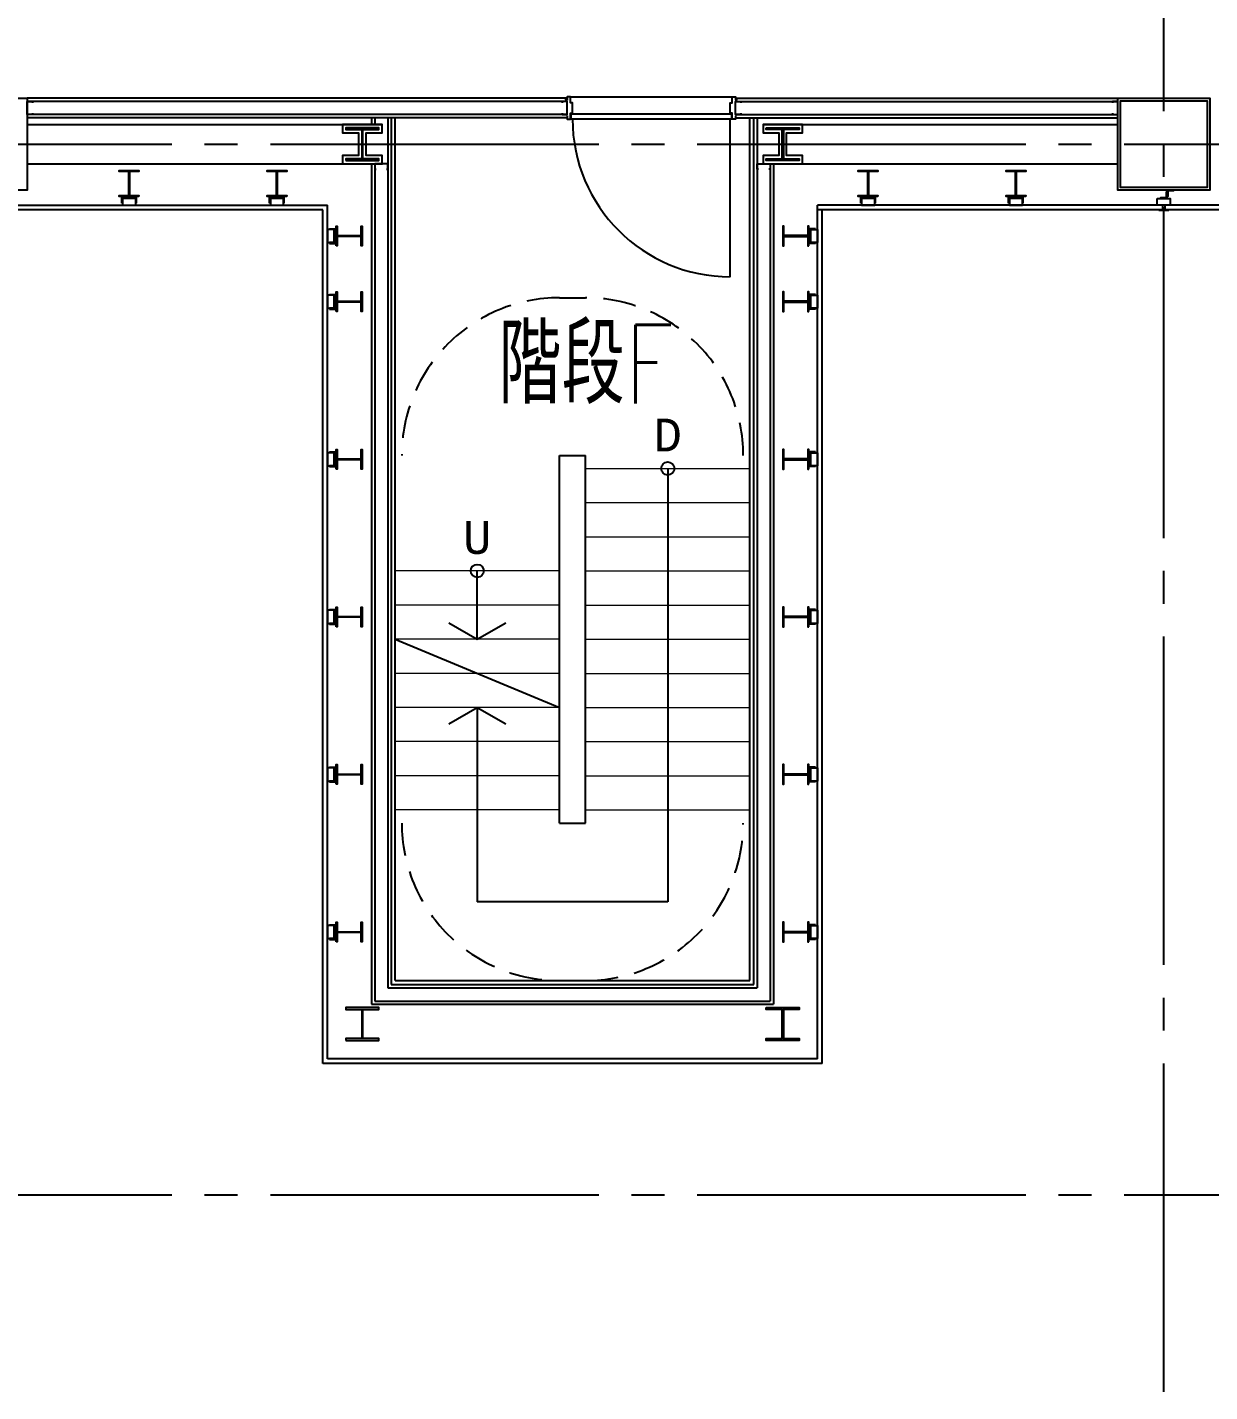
# Model space of a CAD drawing. Header units: millimetres. Extents: x -48783 to 29932, y 8989 to 23940.
# Drawn here: x 8135 to 9035, y 10600 to 11639 of the extents above; entities that cross this region are included whole.
import ezdxf
from ezdxf.enums import TextEntityAlignment as Align

# ---------------------------------------------------------------- set-up
doc = ezdxf.new("R2010")
doc.units = ezdxf.units.MM
doc.header["$LTSCALE"] = 100
doc.linetypes.add('X-N-FAB-L20$0$COL-CEN-LIN', pattern=[3.25, 2.5, -0.25, 0.25, -0.25])
doc.linetypes.add('X-N-FAB-L20$0$HIDDEN', pattern=[0.375, 0.25, -0.125])
for name, color, linetype in [('0-XREF', 7, 'Continuous'), ('X-N-FAB-L20$0$08', 8, 'Continuous'), ('X-N-FAB-L20$0$12', 8, 'Continuous'), ('X-N-FAB-L20$0$200K新增範圍', 8, 'Continuous'), ('X-N-FAB-L20$0$BLOCK', 8, 'Continuous'), ('X-N-FAB-L20$0$CCL', 8, 'X-N-FAB-L20$0$COL-CEN-LIN'), ('X-N-FAB-L20$0$COL-S', 8, 'Continuous'), ('X-N-FAB-L20$0$DOOR', 8, 'Continuous'), ('X-N-FAB-L20$0$HID', 8, 'X-N-FAB-L20$0$HIDDEN'), ('X-N-FAB-L20$0$HR', 8, 'Continuous'), ('X-N-FAB-L20$0$TXT-CODE', 8, 'Continuous'), ('X-N-FAB-L20$0$WALL-P', 8, 'Continuous')]:
    doc.layers.add(name, color=color, linetype=linetype)
doc.layers.add('X-N-FAB-L20$0$ARC', color=8, linetype='Continuous', lineweight=0)
doc.styles.add('X-N-FAB-L20$0$ATS', font='monotxt', dxfattribs={"bigfont": 'BIGFONT'})
doc.styles.add('X-N-FAB-L20$0$CHINA', font='simplex.shx', dxfattribs={"width": 0.75, "bigfont": 'chineset.shx'})

# ---------------------------------------------------------------- blocks, each defined once
blk = doc.blocks.new('X-N-FAB-L20$0$A$Cc7bb84f0')
at = {"layer": 'X-N-FAB-L20$0$COL-S'}
for points in [[(0, 70), (70, 70), (70, 0), (0, 0)], [(2, 68), (68, 68), (68, 2), (2, 2)]]:
    blk.add_lwpolyline(points, close=True, dxfattribs=at)
blk = doc.blocks.new('X-N-FAB-L20$0$A$C20c95bda')
at = {"layer": 'X-N-FAB-L20$0$CCL'}
for p, q in [((10020, 0), (10020, 9160)), ((240, 950), (28330, 950)), ((240, 150), (28330, 150))]:
    blk.add_line(p, q, dxfattribs=at)
at = {"layer": 'X-N-FAB-L20$0$200K新增範圍'}
blk.add_blockref('X-N-FAB-L20$0$A$Cc7bb84f0', (9985, 915), dxfattribs=at)
blk = doc.blocks.new('X-N-FAB-L20$0$A$C1d07c4d4')
at = {"layer": 'X-N-FAB-L20$0$08'}
blk.add_line((9422.4, 960), (9427.4, 960), dxfattribs=at)
for points in [[(8782.4, 890), (8782.4, 960), (8852.4, 960), (8852.4, 890)], [(9682.4, 890), (9682.4, 960), (9752.4, 960), (9752.4, 890)], [(9684.4, 892), (9684.4, 958), (9750.4, 958), (9750.4, 892)]]:
    blk.add_lwpolyline(points, close=True, dxfattribs=at)
blk.add_lwpolyline([(9678.4, 948.5), (9678.4, 947.5), (9682.4, 947.5), (9682.4, 957.5), (9678.4, 957.5), (9678.4, 956.5)], dxfattribs=at)
at = {"layer": 'X-N-FAB-L20$0$12'}
for p, q in [((9339.9, 678), (9339.9, 348)), ((9194.9, 548), (9194.9, 600)), ((9132.4, 548), (9257.4, 496)), ((9194.9, 496), (9194.9, 348)), ((9339.9, 348), (9194.9, 348))]:
    blk.add_line(p, q, dxfattribs=at)
for points in [[(9173.3, 560.5), (9194.9, 548), (9216.6, 560.5)], [(9173.3, 483.5), (9194.9, 496), (9216.6, 483.5)]]:
    blk.add_lwpolyline(points, dxfattribs=at)
for centre in [(9339.9, 678), (9194.9, 600)]:
    blk.add_circle(centre, 5, dxfattribs=at)
at = {"layer": 'X-N-FAB-L20$0$ARC'}
for p, q in [((9277.4, 678), (9402.4, 678)), ((9277.4, 652), (9402.4, 652)), ((9277.4, 626), (9402.4, 626)), ((9257.4, 600), (9132.4, 600)), ((9277.4, 600), (9402.4, 600)), ((9257.4, 574), (9132.4, 574)), ((9277.4, 574), (9402.4, 574)), ((9257.4, 548), (9132.4, 548)), ((9277.4, 548), (9402.4, 548)), ((9257.4, 522), (9132.4, 522)), ((9277.4, 522), (9402.4, 522)), ((9257.4, 496), (9132.4, 496)), ((9277.4, 496), (9402.4, 496)), ((9257.4, 470), (9132.4, 470)), ((9277.4, 470), (9402.4, 470)), ((9257.4, 444), (9132.4, 444)), ((9277.4, 444), (9402.4, 444)), ((9257.4, 418), (9132.4, 418)), ((9277.4, 418), (9402.4, 418))]:
    blk.add_line(p, q, dxfattribs=at)
at = {"layer": 'X-N-FAB-L20$0$DOOR'}
for p, q in [((9265.9, 961), (9388.9, 961)), ((9387.4, 824), (9387.4, 944))]:
    blk.add_line(p, q, dxfattribs=at)
for points in [[(9263.4, 946.5), (9263.4, 944), (9265.9, 944), (9265.9, 948.5), (9267.4, 948.5), (9267.4, 956.5), (9265.9, 956.5), (9265.9, 961), (9263.4, 961), (9263.4, 958.5)], [(9391.4, 946.5), (9391.4, 944), (9388.9, 944), (9388.9, 948.5), (9387.4, 948.5), (9387.4, 956.5), (9388.9, 956.5), (9388.9, 961), (9391.4, 961), (9391.4, 958.5)]]:
    blk.add_lwpolyline(points, dxfattribs=at)
blk.add_lwpolyline([(9388.4, 944), (9266.4, 944), (9266.4, 948), (9388.4, 948)], close=True, dxfattribs=at)
blk.add_arc((9387.4, 944), 120, 180, 270, dxfattribs=at)
at = {"layer": 'X-N-FAB-L20$0$HID'}
for points in [[(9137.4, 688, -0.414214), (9257.4, 808), (9277.4, 808, -0.414214), (9397.4, 688)], [(9137.4, 408, 0.414214), (9257.4, 288), (9277.4, 288, 0.414214), (9397.4, 408)]]:
    blk.add_lwpolyline(points, format="xyb", dxfattribs=at)
at = {"layer": 'X-N-FAB-L20$0$HR'}
for p, q in [((9257.4, 408), (9257.4, 688)), ((9257.4, 688), (9277.4, 688)), ((9277.4, 408), (9277.4, 688)), ((9257.4, 408), (9277.4, 408))]:
    blk.add_line(p, q, dxfattribs=at)
at = {"layer": 'X-N-FAB-L20$0$WALL-P'}
for p, q in [((9263.4, 960), (8852.4, 960)), ((9263.4, 957.5), (8852.4, 957.5)), ((9391.4, 960), (9682.4, 960)), ((9391.4, 957.5), (9682.4, 957.5)), ((9263.4, 947.5), (8852.4, 947.5)), ((9391.4, 947.5), (9682.4, 947.5)), ((9263.4, 945), (8852.4, 945)), ((8852.4, 940), (9122.8, 940)), ((9114.4, 945), (9114.4, 940)), ((9116.9, 945), (9116.9, 940)), ((9126.9, 945), (9126.9, 282.5)), ((9129.4, 945), (9129.4, 285)), ((9132.4, 288), (9132.4, 945)), ((9391.4, 945), (9682.4, 945)), ((9402.4, 288), (9402.4, 945)), ((9405.4, 285), (9405.4, 945)), ((9407.9, 945), (9407.9, 282.5)), ((9413.3, 940), (9682.4, 940)), ((8852.4, 910), (9122.8, 910)), ((9114.4, 910), (9114.4, 270)), ((9116.9, 910), (9116.9, 272.5)), ((9413.3, 910), (9682.4, 910)), ((9417.9, 910), (9417.9, 272.5)), ((9420.4, 910), (9420.4, 270)), ((6717.1, 878.5), (9080.9, 878.5)), ((9077.4, 875), (6717.1, 875)), ((9077.4, 225), (9077.4, 875)), ((9080.9, 228.5), (9080.9, 878.5)), ((9453.9, 228.5), (9453.9, 878.5)), ((11812.9, 878.5), (9453.9, 878.5)), ((11812.9, 875), (9453.9, 875)), ((9457.4, 225), (9457.4, 875)), ((9126.9, 282.5), (9407.9, 282.5)), ((9129.4, 285), (9405.4, 285)), ((9132.4, 288), (9402.4, 288)), ((9116.9, 272.5), (9417.9, 272.5)), ((9114.4, 270), (9420.4, 270)), ((9457.4, 225), (9077.4, 225)), ((9453.9, 228.5), (9080.9, 228.5))]:
    blk.add_line(p, q, dxfattribs=at)
for points in [[(8856.4, 948.5), (8856.4, 947.5), (8852.4, 947.5), (8852.4, 957.5), (8856.4, 957.5), (8856.4, 956.5)], [(9259.4, 948.5), (9259.4, 947.5), (9263.4, 947.5), (9263.4, 957.5), (9259.4, 957.5), (9259.4, 956.5)], [(9395.4, 948.5), (9395.4, 947.5), (9391.4, 947.5), (9391.4, 957.5), (9395.4, 957.5), (9395.4, 956.5)], [(9125.9, 906), (9126.9, 906), (9126.9, 910), (9116.9, 910), (9116.9, 906), (9117.9, 906)], [(9408.9, 906), (9407.9, 906), (9407.9, 910), (9417.9, 910), (9417.9, 906), (9416.9, 906)], [(9713.7, 874.8), (9716.7, 874.8), (9716.7, 876.4), (9718.2, 876.4), (9718.2, 874.8), (9721.2, 874.8)]]:
    blk.add_lwpolyline(points, dxfattribs=at)
for points in [[(9263.4, 960), (9263.4, 958.7), (9262.4, 958.7), (9262.4, 960, 0.780046)], [(9391.4, 960), (9391.4, 958.7), (9392.4, 958.7), (9392.4, 960, -0.780046)]]:
    blk.add_lwpolyline(points, format="xyb", close=True, dxfattribs=at)
for points in [[(9092.4, 910), (9122.4, 910), (9122.4, 916.4), (9110.4, 916.4), (9110.4, 933.6), (9122.4, 933.6), (9122.4, 940), (9092.4, 940), (9092.4, 933.6), (9104.5, 933.6), (9104.5, 916.4), (9092.4, 916.4)], [(9094.9, 912.5), (9119.9, 912.5), (9119.9, 913.9), (9107.9, 913.9), (9107.9, 936.1), (9119.9, 936.1), (9119.9, 937.5), (9094.9, 937.5), (9094.9, 936.1), (9107, 936.1), (9107, 913.9), (9094.9, 913.9)], [(9412.4, 910), (9442.4, 910), (9442.4, 916.4), (9430.4, 916.4), (9430.4, 933.6), (9442.4, 933.6), (9442.4, 940), (9412.4, 940), (9412.4, 933.6), (9424.5, 933.6), (9424.5, 916.4), (9412.4, 916.4)], [(9414.9, 937.5), (9439.9, 937.5), (9439.9, 936.1), (9427.9, 936.1), (9427.9, 913.9), (9439.9, 913.9), (9439.9, 912.5), (9414.9, 912.5), (9414.9, 913.9), (9427, 913.9), (9427, 936.1), (9414.9, 936.1)], [(8937.4, 885), (8922.4, 885), (8922.4, 885.9), (8929.6, 885.9), (8929.6, 904.1), (8922.4, 904.1), (8922.4, 905), (8937.4, 905), (8937.4, 904.1), (8930.2, 904.1), (8930.2, 885.9), (8937.4, 885.9)], [(9049.9, 885), (9034.9, 885), (9034.9, 885.9), (9042.1, 885.9), (9042.1, 904.1), (9034.9, 904.1), (9034.9, 905), (9049.9, 905), (9049.9, 904.1), (9042.7, 904.1), (9042.7, 885.9), (9049.9, 885.9)], [(9499.9, 885), (9484.9, 885), (9484.9, 885.9), (9492.1, 885.9), (9492.1, 904.1), (9484.9, 904.1), (9484.9, 905), (9499.9, 905), (9499.9, 904.1), (9492.7, 904.1), (9492.7, 885.9), (9499.9, 885.9)], [(9612.4, 885), (9597.4, 885), (9597.4, 885.9), (9604.6, 885.9), (9604.6, 904.1), (9597.4, 904.1), (9597.4, 905), (9612.4, 905), (9612.4, 904.1), (9605.2, 904.1), (9605.2, 885.9), (9612.4, 885.9)], [(8924.3, 880), (8924.3, 885), (8929.3, 885), (8929.3, 884.4), (8924.9, 884.4), (8924.9, 880)], [(8934.9, 883.5), (8924.9, 883.5), (8924.9, 878.5), (8934.9, 878.5)], [(8935.5, 880), (8935.5, 885), (8930.5, 885), (8930.5, 884.4), (8934.9, 884.4), (8934.9, 880)], [(9036.8, 880), (9036.8, 885), (9041.8, 885), (9041.8, 884.4), (9037.4, 884.4), (9037.4, 880)], [(9047.4, 883.5), (9037.4, 883.5), (9037.4, 878.5), (9047.4, 878.5)], [(9048, 880), (9048, 885), (9043, 885), (9043, 884.4), (9047.4, 884.4), (9047.4, 880)], [(9486.8, 880), (9486.8, 885), (9491.8, 885), (9491.8, 884.4), (9487.4, 884.4), (9487.4, 880)], [(9497.4, 883.5), (9487.4, 883.5), (9487.4, 878.5), (9497.4, 878.5)], [(9498, 880), (9498, 885), (9493, 885), (9493, 884.4), (9497.4, 884.4), (9497.4, 880)], [(9599.3, 880), (9599.3, 885), (9604.3, 885), (9604.3, 884.4), (9599.9, 884.4), (9599.9, 880)], [(9609.9, 883.5), (9599.9, 883.5), (9599.9, 878.5), (9609.9, 878.5)], [(9610.5, 880), (9610.5, 885), (9605.5, 885), (9605.5, 884.4), (9609.9, 884.4), (9609.9, 880)], [(9712.4, 883.5), (9722.4, 883.5), (9722.4, 878.5), (9712.4, 878.5)], [(9714.9, 883.5), (9719.9, 883.5), (9719.9, 888.5), (9719.3, 888.5), (9719.3, 884.1), (9714.9, 884.1)], [(9719.9, 885), (9719.9, 890), (9724.9, 890), (9724.9, 889.4), (9720.5, 889.4), (9720.5, 885)], [(9716.4, 875), (9718.4, 875), (9718.4, 878.5), (9716.4, 878.5)], [(9087.4, 847.5), (9087.4, 862.5), (9088.3, 862.5), (9088.3, 855.3), (9106.5, 855.3), (9106.5, 862.5), (9107.4, 862.5), (9107.4, 847.5), (9106.5, 847.5), (9106.5, 854.7), (9088.3, 854.7), (9088.3, 847.5)], [(9447.4, 847.5), (9447.4, 862.5), (9446.5, 862.5), (9446.5, 855.3), (9428.3, 855.3), (9428.3, 862.5), (9427.4, 862.5), (9427.4, 847.5), (9428.3, 847.5), (9428.3, 854.7), (9446.5, 854.7), (9446.5, 847.5)], [(9085.9, 850), (9085.9, 860), (9080.9, 860), (9080.9, 850)], [(9082.4, 860.6), (9087.4, 860.6), (9087.4, 855.6), (9086.8, 855.6), (9086.8, 860), (9082.4, 860)], [(9082.4, 849.4), (9087.4, 849.4), (9087.4, 854.4), (9086.8, 854.4), (9086.8, 850), (9082.4, 850)], [(9452.4, 860.6), (9447.4, 860.6), (9447.4, 855.6), (9448, 855.6), (9448, 860), (9452.4, 860)], [(9452.4, 849.4), (9447.4, 849.4), (9447.4, 854.4), (9448, 854.4), (9448, 850), (9452.4, 850)], [(9448.9, 850), (9448.9, 860), (9453.9, 860), (9453.9, 850)], [(9082.4, 810.6), (9087.4, 810.6), (9087.4, 805.6), (9086.8, 805.6), (9086.8, 810), (9082.4, 810)], [(9087.4, 797.5), (9087.4, 812.5), (9088.3, 812.5), (9088.3, 805.3), (9106.5, 805.3), (9106.5, 812.5), (9107.4, 812.5), (9107.4, 797.5), (9106.5, 797.5), (9106.5, 804.7), (9088.3, 804.7), (9088.3, 797.5)], [(9447.4, 797.5), (9447.4, 812.5), (9446.5, 812.5), (9446.5, 805.3), (9428.3, 805.3), (9428.3, 812.5), (9427.4, 812.5), (9427.4, 797.5), (9428.3, 797.5), (9428.3, 804.7), (9446.5, 804.7), (9446.5, 797.5)], [(9452.4, 810.6), (9447.4, 810.6), (9447.4, 805.6), (9448, 805.6), (9448, 810), (9452.4, 810)], [(9085.9, 800), (9085.9, 810), (9080.9, 810), (9080.9, 800)], [(9082.4, 799.4), (9087.4, 799.4), (9087.4, 804.4), (9086.8, 804.4), (9086.8, 800), (9082.4, 800)], [(9452.4, 799.4), (9447.4, 799.4), (9447.4, 804.4), (9448, 804.4), (9448, 800), (9452.4, 800)], [(9448.9, 800), (9448.9, 810), (9453.9, 810), (9453.9, 800)], [(9085.9, 680), (9085.9, 690), (9080.9, 690), (9080.9, 680)], [(9082.4, 690.6), (9087.4, 690.6), (9087.4, 685.6), (9086.8, 685.6), (9086.8, 690), (9082.4, 690)], [(9087.4, 677.5), (9087.4, 692.5), (9088.3, 692.5), (9088.3, 685.3), (9106.5, 685.3), (9106.5, 692.5), (9107.4, 692.5), (9107.4, 677.5), (9106.5, 677.5), (9106.5, 684.7), (9088.3, 684.7), (9088.3, 677.5)], [(9447.4, 677.5), (9447.4, 692.5), (9446.5, 692.5), (9446.5, 685.3), (9428.3, 685.3), (9428.3, 692.5), (9427.4, 692.5), (9427.4, 677.5), (9428.3, 677.5), (9428.3, 684.7), (9446.5, 684.7), (9446.5, 677.5)], [(9452.4, 690.6), (9447.4, 690.6), (9447.4, 685.6), (9448, 685.6), (9448, 690), (9452.4, 690)], [(9448.9, 680), (9448.9, 690), (9453.9, 690), (9453.9, 680)], [(9082.4, 679.4), (9087.4, 679.4), (9087.4, 684.4), (9086.8, 684.4), (9086.8, 680), (9082.4, 680)], [(9452.4, 679.4), (9447.4, 679.4), (9447.4, 684.4), (9448, 684.4), (9448, 680), (9452.4, 680)], [(9087.4, 557.5), (9087.4, 572.5), (9088.3, 572.5), (9088.3, 565.3), (9106.5, 565.3), (9106.5, 572.5), (9107.4, 572.5), (9107.4, 557.5), (9106.5, 557.5), (9106.5, 564.7), (9088.3, 564.7), (9088.3, 557.5)], [(9447.4, 557.5), (9447.4, 572.5), (9446.5, 572.5), (9446.5, 565.3), (9428.3, 565.3), (9428.3, 572.5), (9427.4, 572.5), (9427.4, 557.5), (9428.3, 557.5), (9428.3, 564.7), (9446.5, 564.7), (9446.5, 557.5)], [(9085.9, 560), (9085.9, 570), (9080.9, 570), (9080.9, 560)], [(9082.4, 570.6), (9087.4, 570.6), (9087.4, 565.6), (9086.8, 565.6), (9086.8, 570), (9082.4, 570)], [(9082.4, 559.4), (9087.4, 559.4), (9087.4, 564.4), (9086.8, 564.4), (9086.8, 560), (9082.4, 560)], [(9452.4, 570.6), (9447.4, 570.6), (9447.4, 565.6), (9448, 565.6), (9448, 570), (9452.4, 570)], [(9452.4, 559.4), (9447.4, 559.4), (9447.4, 564.4), (9448, 564.4), (9448, 560), (9452.4, 560)], [(9448.9, 560), (9448.9, 570), (9453.9, 570), (9453.9, 560)], [(9085.9, 440), (9085.9, 450), (9080.9, 450), (9080.9, 440)], [(9082.4, 450.6), (9087.4, 450.6), (9087.4, 445.6), (9086.8, 445.6), (9086.8, 450), (9082.4, 450)], [(9087.4, 437.5), (9087.4, 452.5), (9088.3, 452.5), (9088.3, 445.3), (9106.5, 445.3), (9106.5, 452.5), (9107.4, 452.5), (9107.4, 437.5), (9106.5, 437.5), (9106.5, 444.7), (9088.3, 444.7), (9088.3, 437.5)], [(9447.4, 437.5), (9447.4, 452.5), (9446.5, 452.5), (9446.5, 445.3), (9428.3, 445.3), (9428.3, 452.5), (9427.4, 452.5), (9427.4, 437.5), (9428.3, 437.5), (9428.3, 444.7), (9446.5, 444.7), (9446.5, 437.5)], [(9452.4, 450.6), (9447.4, 450.6), (9447.4, 445.6), (9448, 445.6), (9448, 450), (9452.4, 450)], [(9448.9, 440), (9448.9, 450), (9453.9, 450), (9453.9, 440)], [(9082.4, 439.4), (9087.4, 439.4), (9087.4, 444.4), (9086.8, 444.4), (9086.8, 440), (9082.4, 440)], [(9452.4, 439.4), (9447.4, 439.4), (9447.4, 444.4), (9448, 444.4), (9448, 440), (9452.4, 440)], [(9087.4, 317.5), (9087.4, 332.5), (9088.3, 332.5), (9088.3, 325.3), (9106.5, 325.3), (9106.5, 332.5), (9107.4, 332.5), (9107.4, 317.5), (9106.5, 317.5), (9106.5, 324.7), (9088.3, 324.7), (9088.3, 317.5)], [(9447.4, 317.5), (9447.4, 332.5), (9446.5, 332.5), (9446.5, 325.3), (9428.3, 325.3), (9428.3, 332.5), (9427.4, 332.5), (9427.4, 317.5), (9428.3, 317.5), (9428.3, 324.7), (9446.5, 324.7), (9446.5, 317.5)], [(9085.9, 320), (9085.9, 330), (9080.9, 330), (9080.9, 320)], [(9082.4, 330.6), (9087.4, 330.6), (9087.4, 325.6), (9086.8, 325.6), (9086.8, 330), (9082.4, 330)], [(9082.4, 319.4), (9087.4, 319.4), (9087.4, 324.4), (9086.8, 324.4), (9086.8, 320), (9082.4, 320)], [(9452.4, 330.6), (9447.4, 330.6), (9447.4, 325.6), (9448, 325.6), (9448, 330), (9452.4, 330)], [(9452.4, 319.4), (9447.4, 319.4), (9447.4, 324.4), (9448, 324.4), (9448, 320), (9452.4, 320)], [(9448.9, 320), (9448.9, 330), (9453.9, 330), (9453.9, 320)], [(9094.9, 242.5), (9119.9, 242.5), (9119.9, 243.9), (9107.9, 243.9), (9107.9, 266.1), (9119.9, 266.1), (9119.9, 267.5), (9094.9, 267.5), (9094.9, 266.1), (9107, 266.1), (9107, 243.9), (9094.9, 243.9)], [(9414.9, 267.5), (9439.9, 267.5), (9439.9, 266.1), (9427.9, 266.1), (9427.9, 243.9), (9439.9, 243.9), (9439.9, 242.5), (9414.9, 242.5), (9414.9, 243.9), (9427, 243.9), (9427, 266.1), (9414.9, 266.1)]]:
    blk.add_lwpolyline(points, close=True, dxfattribs=at)
at = {"layer": 'X-N-FAB-L20$0$12', "style": 'X-N-FAB-L20$0$ATS'}
for s, p in [('D', (9339.9, 703.5)), ('U', (9194.9, 625.5))]:
    blk.add_text(s, height=25, dxfattribs=at).set_placement(p, align=Align.MIDDLE_CENTER)
at = {"layer": 'X-N-FAB-L20$0$TXT-CODE', "style": 'X-N-FAB-L20$0$CHINA', "width": 0.8}
blk.add_text('階段F', height=60, dxfattribs=at).set_placement((9277.7, 757.4), align=Align.MIDDLE_CENTER)
blk = doc.blocks.new('X-N-FAB-L20')
blk.add_blockref('X-N-FAB-L20$0$A$C1d07c4d4', (-717.4, 10625))
at = {"layer": 'X-N-FAB-L20$0$BLOCK'}
blk.add_blockref('X-N-FAB-L20$0$A$C20c95bda', (-1020, 10600), dxfattribs=at)

msp = doc.modelspace()

# ---------------------------------------------------------------- block references
at = {"layer": '0-XREF'}
msp.add_blockref('X-N-FAB-L20', (0, 0), dxfattribs=at)

doc.saveas('drawing.dxf')
